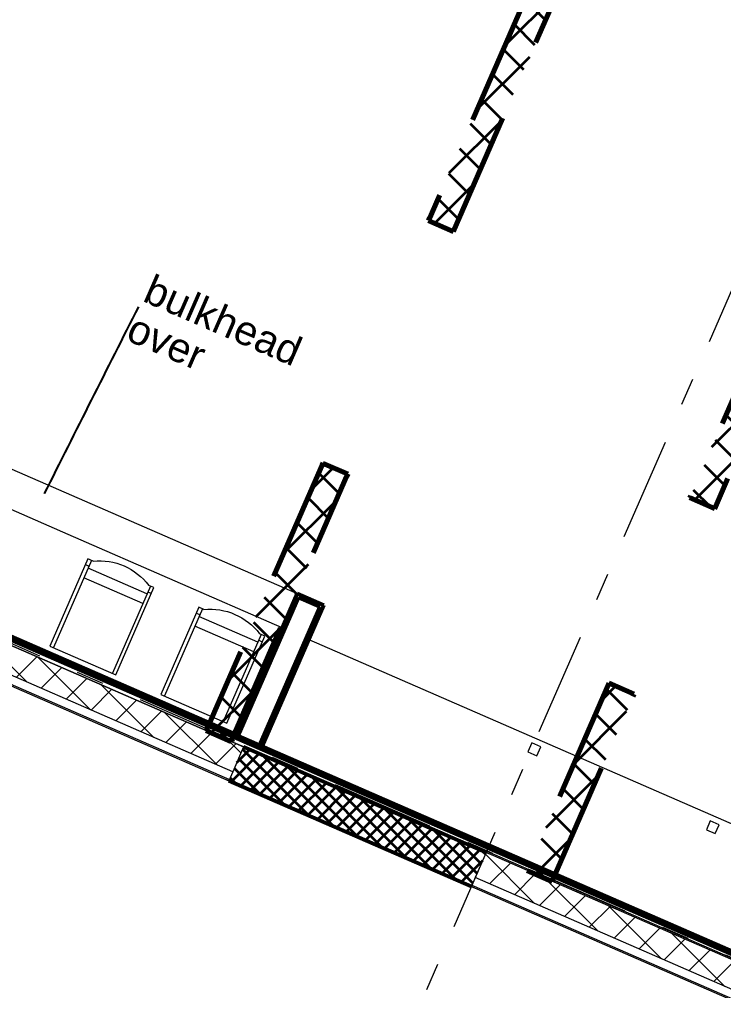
# Model space of a CAD drawing. Header units: millimetres. Extents: x -99530 to 1067232, y -97212 to 137997.
# Drawn here: x 994864 to 998482, y 3799 to 8789 of the extents above; entities that cross this region are included whole.
import ezdxf
from ezdxf.enums import TextEntityAlignment as Align

# ---------------------------------------------------------------- set-up
doc = ezdxf.new("R2010")
doc.units = ezdxf.units.MM
doc.header["$MEASUREMENT"] = 0
doc.linetypes.add('Double Dashed', pattern=[1093.611073, 529.166651, -211.666656, 141.111112, -211.666656])
doc.linetypes.add('Long Dashed', pattern=[1058.333302, 634.99999, -423.333311])
for name, color, linetype in [('A-05-M_Gross_Int_Circulation', 7, 'Continuous'), ('A-15-MG_Structural_Grid', 7, 'Continuous'), ('A-25-M_Wall_Ext', 7, 'Continuous'), ('A-25-M_Wall_Int', 7, 'Continuous'), ('A-35-M_FFE_Loose_SIEMENS P2', 7, 'Continuous'), ('Demolished_A-25-M_Wall_Int', 7, 'Continuous'), ('New_A-05-M_Gross_Int_Siemens', 7, 'Continuous'), ('New_A-25-M_Wall_Int', 7, 'Continuous')]:
    doc.layers.add(name, color=color, linetype=linetype)
for name, color, linetype, lineweight, true_color in [('A-05-M_Gross_Int_Circulation_Pen_No__74', 7, 'Continuous', 20, 0x606060), ('A-15-MG_Structural_Grid_Pen_No__163', 7, 'Continuous', 0, 0x750077), ('A-25-M_Wall_Int_Pen_No__107', 7, 'Continuous', 15, 0xa6a6a6), ('A-25-M_Wall_Int_Pen_No__27', 7, 'Continuous', 50, 0x2a2a2a), ('New_A-05-M_Gross_Int_Siemens_Pen_No__74', 7, 'Continuous', 20, 0x606060), ('New_A-25-M_Wall_Int_Pen_No__27', 7, 'Continuous', 50, 0x2a2a2a)]:
    doc.layers.add(name, color=color, linetype=linetype, lineweight=lineweight, true_color=true_color)
for name, color, linetype, lineweight in [('A-25-M_Wall_Ext_Pen_No__4', 7, 'Continuous', 20), ('A-25-M_Wall_Ext_Pen_No__89', 8, 'Continuous', 20), ('A-25-M_Wall_Int_Pen_No__1', 7, 'Continuous', 13), ('A-25-M_Wall_Int_Pen_No__87', 8, 'Continuous', 20), ('A-35-M_FFE_Loose_SIEMENS P2_Pen_No__89', 8, 'Continuous', 20), ('ArchiCAD Zone Stamps_Pen_No__6', 7, 'Continuous', 35), ('Demolished_A-25-M_Wall_Int_Pen_No__175', 1, 'Continuous', 35), ('Demolished_A-25-M_Wall_Int_Pen_No__177', 1, 'Continuous', 70), ('New_A-25-M_Wall_Int_Pen_No__155', 5, 'Continuous', 35), ('New_A-95-P_Text_1_50_GA_Pen_No__1', 7, 'Continuous', 13), ('New_A-95-P_Text_1_50_GA_Pen_No__85', 8, 'Continuous', 20), ('New_ArchiCAD Zone Stamps_Pen_No__6', 7, 'Continuous', 35)]:
    doc.layers.add(name, color=color, linetype=linetype, lineweight=lineweight)
doc.styles.add('GENERATED_STYLE_1', font='')
doc.styles.add('GENERATED_STYLE_3', font='')
doc.styles.add('GENERATED_STYLE_4', font='')
doc.styles.get('GENERATED_STYLE_1').set_extended_font_data('Arial', bold=True)
doc.styles.get('GENERATED_STYLE_3').set_extended_font_data('Arial')
doc.styles.get('GENERATED_STYLE_4').set_extended_font_data('Swis721 BT')
doc.dimstyles.new('GENERATED_STYLE__2', dxfattribs={"dimtxt": 0.18, "dimasz": 182.4, "dimexe": 0.18, "dimexo": 0.0625, "dimgap": 0.09, "dimtad": 0, "dimtih": 1, "dimtoh": 1, "dimdec": 4, "dimzin": 0, "dimdsep": 46, "dimcen": 0.09, "dimadec": 0, "dimazin": 0, "dimtfac": 1, "dimtdec": 4, "dimtmove": 0, "dimatfit": 3, "dimldrblk": 'ARROWHEAD_5', "dimfxl": 1, "dimtolj": 1, "dimtzin": 0, "dimarcsym": 0})
pattern_1 = [(45, (976938, 0), (-91.9239, 91.9239), []), (135, (976938, 0), (91.9239, 91.9239), [])]
pattern_2 = [(156.44035, (976938, 0), (69.2307, 158.7675), [0, -100]), (156.44035, (976857.55, -59.4), (69.2307, 158.7675), [0, -100])]
pattern_3 = [(45, (976938, 0), (-35.35534, 35.35534), []), (135, (976938, 0), (35.35534, 35.35534), [])]

# ---------------------------------------------------------------- blocks, each defined once
blk = doc.blocks.new('Siemens Lounge_INB 0201_50_3', base_point=(998963, 10315.2))
at = {"layer": 'New_A-05-M_Gross_Int_Siemens_Pen_No__74', "linetype": 'Continuous'}
for p, q in [((991928.3, 6833.8), (996015.7, 5051.4)), ((996015.7, 5051.4), (997262.4, 4507.8)), ((997262.4, 4507.8), (997265.3, 4514.6)), ((997265.3, 4514.6), (1001391.4, 2715.5))]:
    blk.add_line(p, q, dxfattribs=at)
at = {"layer": 'New_ArchiCAD Zone Stamps_Pen_No__6'}
for tag, height, style, p in [('ROOM_NAME', 250, 'GENERATED_STYLE_1', (998165, 11859.6)), ('zoneNameLine2', 250, 'GENERATED_STYLE_1', (997976.6, 11427.5)), ('ROOM_NUMBER', 200, 'GENERATED_STYLE_3', (997788.1, 11006.8)), ('measuredAreaCode', 200, 'GENERATED_STYLE_3', (997631.1, 10646.7)), ('DUMMY_649', 200, 'GENERATED_STYLE_3', (997938.5, 10512.7)), ('DUMMY_650', 200, 'GENERATED_STYLE_3', (998567.7, 10238.3)), ('DUMMY_651', 133.3, 'GENERATED_STYLE_3', (998847, 10131.8))]:
    blk.add_attdef(tag, text='', height=height, rotation=336.4404, dxfattribs=dict(at, style=style)).set_placement(p, align=Align.TOP_LEFT)
blk = doc.blocks.new('Hub Circulation -Ground_INB 0250_52_3', base_point=(1002974.8, 161.4))
at = {"layer": 'A-05-M_Gross_Int_Circulation_Pen_No__74', "linetype": 'Continuous'}
blk.add_line((1026067, -8259.7), (991340, 6891.1), dxfattribs=at)
at = {"layer": 'ArchiCAD Zone Stamps_Pen_No__6'}
for tag, height, style, p in [('ROOM_NAME', 250, 'GENERATED_STYLE_1', (1001601, 1956.9)), ('zoneNameLine2', 250, 'GENERATED_STYLE_1', (1001412.6, 1524.8)), ('ROOM_NUMBER', 200, 'GENERATED_STYLE_3', (1001224.1, 1104.1)), ('measuredAreaCode', 200, 'GENERATED_STYLE_3', (1001067.1, 743.9)), ('DUMMY_649', 200, 'GENERATED_STYLE_3', (1001374.5, 609.9)), ('DUMMY_650', 200, 'GENERATED_STYLE_3', (1002003.7, 335.5)), ('DUMMY_651', 133.3, 'GENERATED_STYLE_3', (1002283, 229))]:
    blk.add_attdef(tag, text='', height=height, rotation=336.4404, dxfattribs=dict(at, style=style)).set_placement(p, align=Align.TOP_LEFT)
blk = doc.blocks.new('Slab_9_3', base_point=(996111.6, 5053.4))
at = {"layer": 'A-25-M_Wall_Ext_Pen_No__89', "linetype": 'Continuous', "flags": 128}
blk.add_lwpolyline([(996111.6, 5053.4), (996351.4, 5603.4), (1001024.5, 3565.7), (1001477.9, 4605.5), (1002027.8, 4365.7), (1001334.6, 2775.9)], close=True, dxfattribs=at)
blk = doc.blocks.new('Slab_31_3', base_point=(992026.2, 6835))
at = {"layer": 'A-35-M_FFE_Loose_SIEMENS P2_Pen_No__89', "linetype": 'Continuous', "flags": 128}
blk.add_lwpolyline([(992026.2, 6835), (995974.1, 5113.4), (995977.3, 5120.7), (992029.4, 6842.3)], close=True, dxfattribs=at)
blk = doc.blocks.new('Slab_32_3', base_point=(991815.2, 6926.9))
at = {"layer": 'A-25-M_Wall_Ext_Pen_No__89', "linetype": 'Continuous', "flags": 128}
blk.add_lwpolyline([(991815.2, 6926.9), (992131.4, 7652), (996290.3, 5838.5), (995974.1, 5113.4)], close=True, dxfattribs=at)
blk = doc.blocks.new('Wall_125_3', base_point=(991379.8, 7072.9))
at = {"layer": 'A-25-M_Wall_Int_Pen_No__107', "linetype": 'Continuous'}
h = blk.add_hatch(dxfattribs=at)
h.set_pattern_fill('Concrete_Block_0003', color=256, style=0, pattern_type=2)
h.set_pattern_definition(pattern_1)
h.paths.add_polyline_path([(991554, 6997), (991369.7, 6924.6), (995959.8, 4923.1), (996015.7, 5051.4)])
h = blk.add_hatch(dxfattribs=at)
h.set_pattern_fill('Plaster_0003', color=256, style=0, pattern_type=2)
h.set_pattern_definition(pattern_2)
h.paths.add_polyline_path([(991303.9, 6898.8), (995939.8, 4877.3), (995959.8, 4923.1), (991369.7, 6924.6)])
h = blk.add_hatch(dxfattribs=at)
h.set_pattern_fill('Concrete_Block_0003', color=256, style=0, pattern_type=2)
h.set_pattern_definition(pattern_1)
h.paths.add_polyline_path([(997262.4, 4507.8), (997206.4, 4379.5), (1003794.8, 1506.6), (1003850.8, 1635)])
h = blk.add_hatch(dxfattribs=at)
h.set_pattern_fill('Plaster_0003', color=256, style=0, pattern_type=2)
h.set_pattern_definition(pattern_2)
h.paths.add_polyline_path([(997206.4, 4379.5), (997186.4, 4333.7), (1003774.8, 1460.8), (1003794.8, 1506.6)])
at = {"layer": 'New_A-25-M_Wall_Int_Pen_No__155', "linetype": 'Continuous'}
h = blk.add_hatch(dxfattribs=at)
h.set_pattern_fill('Grid_5x5_Diagonal_0003', color=256, style=0, pattern_type=2)
h.set_pattern_definition(pattern_3)
h.paths.add_polyline_path([(995939.8, 4877.3), (997186.4, 4333.7), (997206.4, 4379.5), (997262.4, 4507.8), (996015.7, 5051.4), (995959.8, 4923.1)])
at = {"layer": 'A-25-M_Wall_Int_Pen_No__1', "linetype": 'Continuous'}
for p, q in [((995959.8, 4923.1), (991369.7, 6924.6)), ((996015.7, 5051.4), (995959.8, 4923.1)), ((996015.7, 5051.4), (996004.7, 5056.2)), ((995959.8, 4923.1), (995939.8, 4877.3)), ((995939.8, 4877.3), (995928.8, 4882.1)), ((997262.4, 4507.8), (997206.4, 4379.5)), ((997262.4, 4507.8), (997273.4, 4503)), ((997206.4, 4379.5), (997186.4, 4333.7)), ((1003794.8, 1506.6), (997206.4, 4379.5)), ((997186.4, 4333.7), (997197.4, 4328.9))]:
    blk.add_line(p, q, dxfattribs=at)
at = {"layer": 'A-25-M_Wall_Int_Pen_No__1', "linetype": 'Continuous', "flags": 128}
for points in [[(996015.7, 5051.4), (991554, 6997)], [(991303.9, 6898.8), (995939.8, 4877.3)], [(1001355.3, 2723.1), (997262.4, 4507.8)], [(997186.4, 4333.7), (1003774.8, 1460.8)]]:
    blk.add_lwpolyline(points, dxfattribs=at)
at = {"layer": 'New_A-25-M_Wall_Int_Pen_No__27', "linetype": 'Continuous'}
for p, q in [((997262.4, 4507.8), (996015.7, 5051.4)), ((995939.8, 4877.3), (997186.4, 4333.7))]:
    blk.add_line(p, q, dxfattribs=at)
blk = doc.blocks.new('Wall_148_3', base_point=(995823.1, 5134.7))
at = {"layer": 'Demolished_A-25-M_Wall_Int_Pen_No__175', "linetype": 'Continuous'}
h = blk.add_hatch(dxfattribs=at)
h.set_pattern_fill('Concrete_Block_0003', color=256, style=0, pattern_type=2)
h.set_pattern_definition(pattern_1)
h.paths.add_polyline_path([(997501.8, 8984.6), (996966.2, 7756.3), (997094.5, 7700.3), (997630.1, 8928.7)])
h = blk.add_hatch(dxfattribs=at)
h.set_pattern_fill('Concrete_Block_0003', color=256, style=0, pattern_type=2)
h.set_pattern_definition(pattern_1)
h.paths.add_polyline_path([(995823.1, 5134.7), (995951.4, 5078.7), (996550.9, 6453.7), (996422.6, 6509.7)])
at = {"layer": 'Demolished_A-25-M_Wall_Int_Pen_No__177', "linetype": 'Long Dashed'}
for p, q in [((996966.2, 7756.3), (996971, 7767.3)), ((996966.2, 7756.3), (997094.5, 7700.3)), ((997094.5, 7700.3), (997099.3, 7711.3)), ((996422.6, 6509.7), (996417.8, 6498.7)), ((996422.6, 6509.7), (996550.9, 6453.7)), ((996550.9, 6453.7), (996546.1, 6442.7))]:
    blk.add_line(p, q, dxfattribs=at)
at = {"layer": 'Demolished_A-25-M_Wall_Int_Pen_No__177', "linetype": 'Long Dashed', "flags": 128}
for points in [[(997094.5, 7700.3), (997630.1, 8928.7)], [(997445.8, 8856.3), (996966.2, 7756.3)], [(996422.6, 6509.7), (995823.1, 5134.7)], [(995951.4, 5078.7), (996550.9, 6453.7)], [(995823.1, 5134.7), (995951.4, 5078.7)]]:
    blk.add_lwpolyline(points, dxfattribs=at)
blk = doc.blocks.new('Wall_150_3', base_point=(997473, 4415.2))
at = {"layer": 'Demolished_A-25-M_Wall_Int_Pen_No__175', "linetype": 'Continuous'}
h = blk.add_hatch(dxfattribs=at)
h.set_pattern_fill('Concrete_Block_0003', color=256, style=0, pattern_type=2)
h.set_pattern_definition(pattern_1)
h.paths.add_polyline_path([(999151.7, 8265.1), (998308.4, 6331), (998436.7, 6275.1), (999280.1, 8209.1)])
h = blk.add_hatch(dxfattribs=at)
h.set_pattern_fill('Concrete_Block_0003', color=256, style=0, pattern_type=2)
h.set_pattern_definition(pattern_1)
h.paths.add_polyline_path([(997473, 4415.2), (997601.3, 4359.3), (998021, 5321.7), (997892.7, 5377.7)])
at = {"layer": 'Demolished_A-25-M_Wall_Int_Pen_No__177', "linetype": 'Long Dashed'}
for p, q in [((998308.4, 6331), (998313.2, 6342)), ((998436.7, 6275.1), (998308.4, 6331)), ((998436.7, 6275.1), (998441.5, 6286.1)), ((997892.7, 5377.7), (997887.9, 5366.7)), ((998021, 5321.7), (997892.7, 5377.7)), ((998021, 5321.7), (998016.2, 5310.7))]:
    blk.add_line(p, q, dxfattribs=at)
at = {"layer": 'Demolished_A-25-M_Wall_Int_Pen_No__177', "linetype": 'Long Dashed', "flags": 128}
for points in [[(999151.7, 8265.1), (998308.4, 6331)], [(998436.7, 6275.1), (998504.6, 6430.8)], [(997892.7, 5377.7), (997473, 4415.2)], [(997601.3, 4359.3), (998021, 5321.7)], [(997473, 4415.2), (997601.3, 4359.3)]]:
    blk.add_lwpolyline(points, dxfattribs=at)
blk = doc.blocks.new('Wall_268_3', base_point=(997497.1, 5071))
at = {"layer": 'A-25-M_Wall_Int_Pen_No__87', "linetype": 'Continuous', "flags": 128}
for points in [[(997497.1, 5071), (997477.1, 5025.1)], [(997542.9, 5051), (997497.1, 5071)], [(997522.9, 5005.2), (997542.9, 5051)], [(997477.1, 5025.1), (997522.9, 5005.2)]]:
    blk.add_lwpolyline(points, dxfattribs=at)
blk = doc.blocks.new('Wall_269_3', base_point=(998413.7, 4671.3))
at = {"layer": 'A-25-M_Wall_Int_Pen_No__87', "linetype": 'Continuous', "flags": 128}
for points in [[(998413.7, 4671.3), (998393.7, 4625.4)], [(998459.5, 4651.3), (998413.7, 4671.3)], [(998439.5, 4605.5), (998459.5, 4651.3)], [(998393.7, 4625.4), (998439.5, 4605.5)]]:
    blk.add_lwpolyline(points, dxfattribs=at)
blk = doc.blocks.new('Wall_282_3', base_point=(991903.7, 6872.1))
at = {"layer": 'New_A-25-M_Wall_Int_Pen_No__155', "linetype": 'Continuous'}
h = blk.add_hatch(dxfattribs=at)
h.set_pattern_fill('Grid_5x5_Diagonal_0003', color=256, style=0, pattern_type=2)
h.set_pattern_definition(pattern_3)
h.paths.add_polyline_path([(991903.7, 6872.1), (1001342.3, 2756), (1001334.6, 2775.8), (991923.5, 6879.8)])
at = {"layer": 'New_A-25-M_Wall_Int_Pen_No__27', "linetype": 'Continuous', "flags": 128}
for points in [[(991903.7, 6872.1), (1001342.3, 2756)], [(1001334.6, 2775.8), (991923.5, 6879.8)]]:
    blk.add_lwpolyline(points, dxfattribs=at)
blk = doc.blocks.new('Wall_285_3', base_point=(995974.1, 5113.4))
at = {"layer": 'A-25-M_Wall_Int_Pen_No__107', "linetype": 'Continuous'}
blk.add_hatch(color=256, dxfattribs=at).paths.add_polyline_path([(995987.9, 5107.4), (996298.1, 5818.8), (996290.3, 5838.5), (995974.1, 5113.4)])
at = {"layer": 'A-25-M_Wall_Int_Pen_No__27', "linetype": 'Continuous', "flags": 128}
for points in [[(996290.3, 5838.5), (995974.1, 5113.4)], [(995987.9, 5107.4), (996298.1, 5818.8)], [(995974.1, 5113.4), (995987.9, 5107.4)]]:
    blk.add_lwpolyline(points, dxfattribs=at)
blk = doc.blocks.new('Wall_286_3', base_point=(996290.3, 5838.5))
at = {"layer": 'A-25-M_Wall_Int_Pen_No__107', "linetype": 'Continuous'}
blk.add_hatch(color=256, dxfattribs=at).paths.add_polyline_path([(996298.1, 5818.8), (996408.1, 5770.8), (996427.8, 5778.5), (996290.3, 5838.5)])
at = {"layer": 'A-25-M_Wall_Int_Pen_No__27', "linetype": 'Continuous', "flags": 128}
for points in [[(996427.8, 5778.5), (996290.3, 5838.5)], [(996298.1, 5818.8), (996408.1, 5770.8)]]:
    blk.add_lwpolyline(points, dxfattribs=at)
blk = doc.blocks.new('Wall_287_3', base_point=(996427.8, 5778.5))
at = {"layer": 'A-25-M_Wall_Int_Pen_No__107', "linetype": 'Continuous'}
blk.add_hatch(color=256, dxfattribs=at).paths.add_polyline_path([(996408.1, 5770.8), (996097.9, 5059.4), (996111.6, 5053.4), (996427.8, 5778.5)])
at = {"layer": 'A-25-M_Wall_Int_Pen_No__27', "linetype": 'Continuous', "flags": 128}
for points in [[(996408.1, 5770.8), (996097.9, 5059.4)], [(996111.6, 5053.4), (996427.8, 5778.5)], [(996097.9, 5059.4), (996111.6, 5053.4)]]:
    blk.add_lwpolyline(points, dxfattribs=at)
blk = doc.blocks.new('Standard grid marker')
at = {"layer": 'A-15-MG_Structural_Grid_Pen_No__163', "linetype": 'Double Dashed'}
blk.add_line((1000, 0), (29726, 0), dxfattribs=at)
at = {"layer": 'A-15-MG_Structural_Grid_Pen_No__163', "style": 'GENERATED_STYLE_4'}
for tag, p in [('AC_MarkerText_1_0', (-500, 41.2)), ('AC_MarkerText_1_1', (31226, 41.2))]:
    blk.add_attdef(tag, text='', height=350, rotation=90, dxfattribs=at).set_placement(p, align=Align.MIDDLE_CENTER)
blk = doc.blocks.new('Coffee Maker 19')
at = {"layer": 'A-25-M_Wall_Ext_Pen_No__4', "linetype": 'Continuous'}
for p, q in [((-185, 0), (185, 0)), ((-185, -488.6), (-185, 0)), ((-165, -488.6), (-165, 0)), ((165, -488.6), (165, 0)), ((185, 0), (185, -488.6)), ((165, -391.6), (-165, -391.6)), ((165, -444.9), (-165, -444.9)), ((-185, -456.1), (-165, -456.1)), ((-156.1, -488.6), (-185, -488.6)), ((-156.1, -488.6), (-156.1, -488.6)), ((185, -488.6), (156.1, -488.6)), ((165, -456.1), (185, -456.1))]:
    blk.add_line(p, q, dxfattribs=at)
blk.add_arc((0, -210.6), 318.8, 240.6807, 299.3191, dxfattribs=at)
blk = doc.blocks.new('Cabinet Base Single Door 19_2')
at = {"layer": 'A-25-M_Wall_Ext_Pen_No__4', "linetype": 'Continuous'}
for p, q in [((0, 600), (600, 600)), ((0, 0), (600, 0))]:
    blk.add_line(p, q, dxfattribs=at)
blk = doc.blocks.new('ARROWHEAD_5')
at = {"color": 0, "linetype": 'Continuous', "lineweight": 0}
blk.add_line((0, 0), (-1, 0), dxfattribs=at)
blk.add_solid([(-1, 0.2679), (0, 0), (-1, -0.2679), (-1, 0.2679)], dxfattribs=at)
blk = doc.blocks.new('Standard grid marker_3')
at = {"layer": 'A-15-MG_Structural_Grid_Pen_No__163', "linetype": 'Double Dashed'}
blk.add_line((1000, 0), (74254.8, 0), dxfattribs=at)
at = {"layer": 'A-15-MG_Structural_Grid_Pen_No__163', "style": 'GENERATED_STYLE_4'}
for tag, p in [('AC_MarkerText_1_0', (-500, 43.4)), ('AC_MarkerText_1_1', (75754.8, 43.4))]:
    blk.add_attdef(tag, text='', height=350, rotation=360, dxfattribs=at).set_placement(p, align=Align.MIDDLE_CENTER)

msp = doc.modelspace()

# ---------------------------------------------------------------- block references
at = {"layer": 'A-05-M_Gross_Int_Circulation', "linetype": 'Continuous'}
msp.add_blockref('Hub Circulation -Ground_INB 0250_52_3', (1002974.8, 161.4), dxfattribs=at)
at = {"layer": 'A-15-MG_Structural_Grid', "color": 8, "linetype": 'Continuous', "lineweight": 15, "zscale": 1000}
for name, p, rotation in [('Standard grid marker', (1002952.6, 17557.1), 246.440411583993), ('Standard grid marker_3', (980533.3, 11813.5), 336.440411583993)]:
    msp.add_blockref(name, p, dxfattribs=dict(at, rotation=rotation))
at = {"layer": 'A-25-M_Wall_Ext', "color": 8, "linetype": 'Continuous', "lineweight": 20}
for name, p in [('Slab_32_3', (991815.2, 6926.9)), ('Slab_9_3', (996111.6, 5053.4))]:
    msp.add_blockref(name, p, dxfattribs=at)
at = {"layer": 'A-25-M_Wall_Ext', "color": 251, "linetype": 'Continuous', "lineweight": 20, "true_color": 0x606060, "zscale": 1000, "rotation": 156.4404115839956}
for p in [(995114, 6143.1), (995664, 5903.3), (996214, 5663.5)]:
    msp.add_blockref('Cabinet Base Single Door 19_2', p, dxfattribs=at)
at = {"layer": 'A-25-M_Wall_Ext', "color": 251, "linetype": 'Continuous', "lineweight": 20, "true_color": 0x606060, "xscale": -1, "zscale": 1000, "rotation": 156.4406127903909}
for p in [(995190.1, 5495.4), (995760, 5246.9)]:
    msp.add_blockref('Coffee Maker 19', p, dxfattribs=at)
at = {"layer": 'A-25-M_Wall_Int', "color": 250, "lineweight": 50, "true_color": 0x2a2a2a}
for name, p in [('Wall_125_3', (991379.8, 7072.9)), ('Wall_285_3', (995974.1, 5113.4)), ('Wall_286_3', (996290.3, 5838.5)), ('Wall_287_3', (996427.8, 5778.5)), ('Wall_268_3', (997497.1, 5071)), ('Wall_269_3', (998413.7, 4671.3))]:
    msp.add_blockref(name, p, dxfattribs=at)
at = {"layer": 'A-35-M_FFE_Loose_SIEMENS P2', "color": 8, "linetype": 'Continuous', "lineweight": 20}
msp.add_blockref('Slab_31_3', (992026.2, 6835), dxfattribs=at)
at = {"layer": 'Demolished_A-25-M_Wall_Int', "color": 1, "lineweight": 70}
for name, p in [('Wall_150_3', (997473, 4415.2)), ('Wall_148_3', (995823.1, 5134.7))]:
    msp.add_blockref(name, p, dxfattribs=at)
at = {"layer": 'New_A-05-M_Gross_Int_Siemens', "linetype": 'Continuous'}
msp.add_blockref('Siemens Lounge_INB 0201_50_3', (998963, 10315.2), dxfattribs=at)
at = {"layer": 'New_A-25-M_Wall_Int', "color": 250, "lineweight": 50, "true_color": 0x2a2a2a}
msp.add_blockref('Wall_282_3', (991903.7, 6872.1), dxfattribs=at)

# ---------------------------------------------------------------- texts
at = {"layer": 'New_A-95-P_Text_1_50_GA_Pen_No__1', "linetype": 'Continuous', "insert": (995476.8, 7312.5), "char_height": 150, "width": 1075.609, "attachment_point": 4, "rotation": 336.4404, "line_spacing_factor": 0.869475, "style": 'GENERATED_STYLE_4'}
msp.add_mtext('\\A1;{\\fSwis721 BT|b0|i0|c0|p34;\\C5;bulkhead over}', dxfattribs=at)

# ---------------------------------------------------------------- leaders
at = {"layer": 'New_A-95-P_Text_1_50_GA_Pen_No__85', "linetype": 'Continuous', "path_type": 1, "annotation_type": 0, "has_hookline": 1, "hookline_direction": 0, "text_width": 928.6, "horizontal_direction": (0.916645, -0.399703, 0)}
msp.add_leader([(994992.9, 6353.1), (995476.7, 7312.6)], dimstyle='GENERATED_STYLE__2', dxfattribs=at)

doc.saveas('drawing.dxf')
